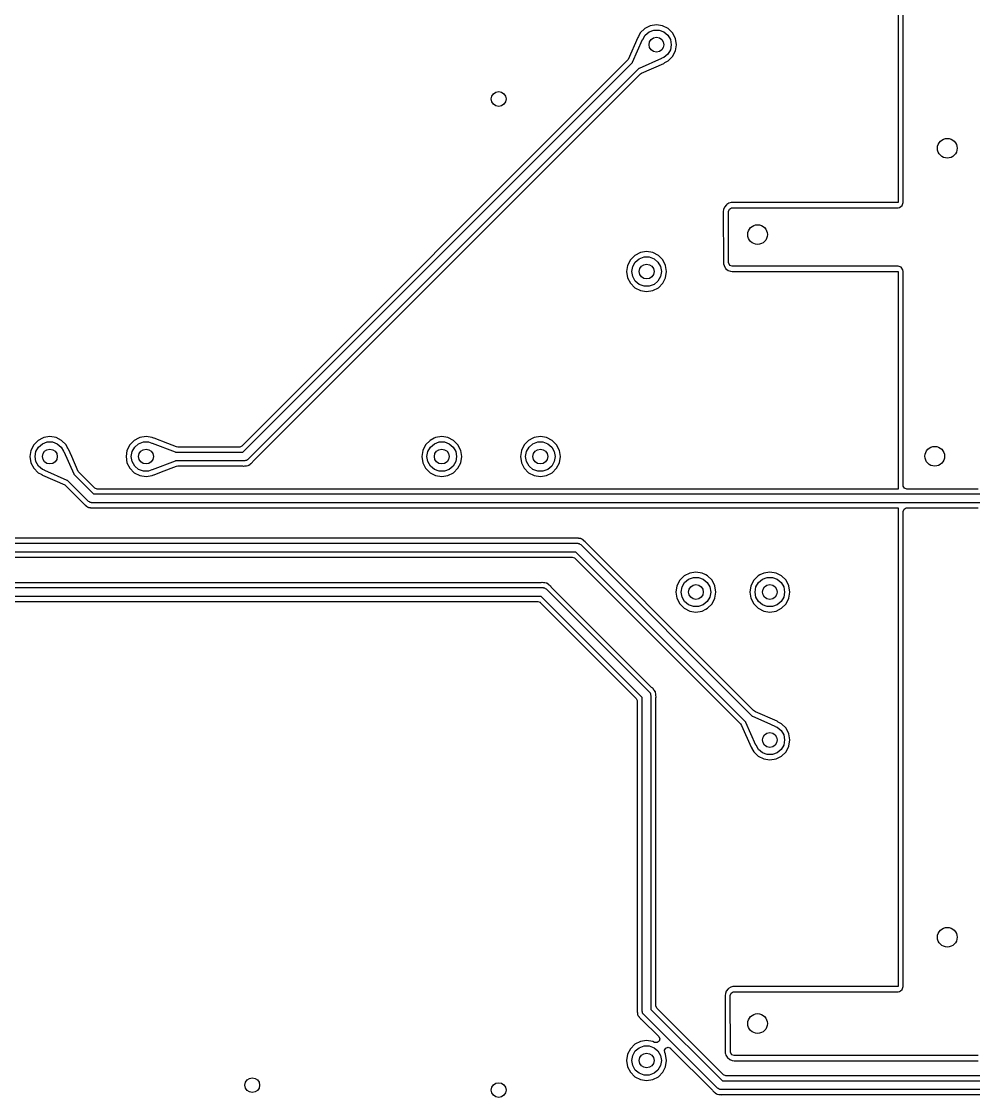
# Model space of a CAD drawing. Extents: x 107 to 211, y -135 to -72.
# Drawn here: x 127.32 to 146.63, y -121.75 to -99.93 of the extents above; entities that cross this region are included whole.
import ezdxf

# ---------------------------------------------------------------- set-up
doc = ezdxf.new("R2010")
doc.units = 0
doc.layers.add('BLACK', color=7, linetype='CONTINUOUS')

msp = doc.modelspace()

# ---------------------------------------------------------------- linework, layer by layer
at = {"layer": 'BLACK', "linetype": 'CONTINUOUS'}
for p, q in [((145.1, -89), (145.1, -103.6)), ((145.2055, -103.6), (145.2055, -89)), ((139.961656, -100.071951), (139.87195, -100.161657)), ((140.074698, -100.014353), (139.961656, -100.071951)), ((139.970187, -100.207164), (140.05, -100.140192)), ((140.05, -100.140192), (140.147906, -100.104558)), ((140.2, -99.994508), (140.074698, -100.014353)), ((140.147906, -100.104558), (140.252094, -100.104558)), ((140.325301, -100.014353), (140.2, -99.994508)), ((140.252094, -100.104558), (140.35, -100.140192)), ((140.325302, -100.014353), (140.325301, -100.014353)), ((140.325304, -100.014354), (140.325302, -100.014353)), ((140.438342, -100.07195), (140.325304, -100.014354)), ((140.35, -100.140192), (140.429813, -100.207164)), ((140.52805, -100.161658), (140.438342, -100.07195)), ((139.821703, -100.253062), (139.624322, -100.700737)), ((139.716106, -100.754073), (139.918236, -100.295627)), ((139.833635, -100.23605), (139.821703, -100.253062)), ((139.836312, -100.231597), (139.833635, -100.23605)), ((139.87195, -100.161657), (139.836312, -100.231597)), ((139.918236, -100.295627), (139.92019, -100.293758)), ((139.92019, -100.293758), (139.970187, -100.207164)), ((140.429813, -100.207164), (140.481908, -100.297394)), ((140.481908, -100.297394), (140.5, -100.4)), ((140.585646, -100.274696), (140.52805, -100.161658)), ((140.605492, -100.4), (140.585646, -100.274696)), ((140.481908, -100.502606), (140.429813, -100.592836)), ((140.5, -100.4), (140.481908, -100.502606)), ((140.52805, -100.638342), (140.585646, -100.525304)), ((140.585646, -100.525304), (140.605492, -100.4)), ((139.608937, -100.723209), (131.791671, -108.540477)), ((131.811625, -108.662651), (139.71522, -100.759055)), ((139.624322, -100.700737), (139.608937, -100.723209)), ((139.715112, -100.758793), (139.716106, -100.754073)), ((139.71522, -100.759055), (139.715112, -100.758793)), ((140.30437, -100.681764), (139.845926, -100.883893)), ((139.899256, -100.975679), (140.346932, -100.778298)), ((140.310446, -100.675569), (140.30437, -100.681764)), ((140.31045, -100.674202), (140.310446, -100.675569)), ((140.35, -100.659808), (140.31045, -100.674202)), ((140.346932, -100.778298), (140.365041, -100.765769)), ((140.429813, -100.592836), (140.35, -100.659808)), ((140.365041, -100.765769), (140.369286, -100.763235)), ((140.369286, -100.763235), (140.438342, -100.72805)), ((140.438342, -100.72805), (140.52805, -100.638342)), ((139.841736, -100.883987), (131.911311, -108.814413)), ((135.86785, -105), (139.876792, -100.991058)), ((139.845926, -100.883893), (139.841736, -100.883987)), ((139.876792, -100.991058), (139.899256, -100.975679)), ((141.619822, -103.644727), (141.579794, -103.696196)), ((141.626058, -103.640812), (141.619822, -103.644727)), ((141.669839, -103.615405), (141.626058, -103.640812)), ((141.713482, -103.601564), (141.669839, -103.615405)), ((141.713485, -103.601564), (141.713482, -103.601564)), ((141.728812, -103.600206), (141.713485, -103.601564)), ((141.733471, -103.6), (141.728812, -103.600206)), ((145.1, -103.6), (141.733471, -103.6)), ((145.185351, -103.662011), (145.2055, -103.6)), ((141.562586, -103.743801), (141.556304, -103.779893)), ((141.556304, -103.779893), (141.556304, -103.779902)), ((141.556304, -103.779902), (141.558631, -104.823183)), ((141.579794, -103.696196), (141.562586, -103.743801)), ((141.661804, -103.779664), (141.679011, -103.73206)), ((141.664126, -104.820672), (141.661804, -103.779664)), ((141.679011, -103.73206), (141.722792, -103.706653)), ((141.722792, -103.706653), (141.735804, -103.7055)), ((141.735804, -103.7055), (145.100001, -103.7055)), ((145.100001, -103.7055), (145.132601, -103.700336)), ((145.132601, -103.700336), (145.185351, -103.662011)), ((139.761656, -104.671951), (139.671951, -104.761656)), ((139.874698, -104.614353), (139.761656, -104.671951)), ((139.85, -104.740192), (139.947906, -104.704558)), ((140, -104.594508), (139.874698, -104.614353)), ((139.947906, -104.704558), (140.052094, -104.704558)), ((140.125301, -104.614353), (140, -104.594508)), ((140.052094, -104.704558), (140.15, -104.740192)), ((140.125302, -104.614353), (140.125301, -104.614353)), ((140.125304, -104.614354), (140.125302, -104.614353)), ((140.238342, -104.67195), (140.125304, -104.614354)), ((140.32805, -104.761658), (140.238342, -104.67195)), ((139.614353, -104.874698), (139.594508, -105)), ((139.671951, -104.761656), (139.614353, -104.874698)), ((139.7, -105), (139.718092, -104.897394)), ((139.718092, -104.897394), (139.770187, -104.807164)), ((139.770187, -104.807164), (139.85, -104.740192)), ((140.15, -104.740192), (140.229813, -104.807164)), ((140.229813, -104.807164), (140.281908, -104.897394)), ((140.281908, -104.897394), (140.3, -105)), ((140.385646, -104.874696), (140.32805, -104.761658)), ((140.405492, -105), (140.385646, -104.874696)), ((141.558631, -104.823183), (141.558837, -104.827726)), ((141.558837, -104.827726), (141.560162, -104.842667)), ((141.560162, -104.842667), (141.570281, -104.874696)), ((141.570281, -104.874696), (141.573885, -104.886101)), ((141.573885, -104.886101), (141.599195, -104.929938)), ((141.599195, -104.929938), (141.603096, -104.936181)), ((141.603096, -104.936181), (141.654476, -104.976324)), ((141.66525, -104.83335), (141.664126, -104.820672)), ((141.69056, -104.877187), (141.66525, -104.83335)), ((141.738126, -104.8945), (141.69056, -104.877187)), ((145.1, -104.8945), (141.738126, -104.8945)), ((145.100001, -104.8945), (145.1, -104.8945)), ((145.162011, -104.914649), (145.100001, -104.8945)), ((145.200336, -104.967398), (145.162011, -104.914649)), ((132.116299, -108.751551), (135.86785, -105)), ((139.594508, -105), (139.614353, -105.125301)), ((139.614353, -105.125301), (139.614353, -105.125302)), ((139.614353, -105.125302), (139.614354, -105.125304)), ((139.614354, -105.125304), (139.67195, -105.238342)), ((139.718092, -105.102606), (139.7, -105)), ((139.770187, -105.192836), (139.718092, -105.102606)), ((140.281908, -105.102606), (140.229813, -105.192836)), ((140.3, -105), (140.281908, -105.102606)), ((140.32805, -105.238342), (140.385646, -105.125304)), ((140.385646, -105.125304), (140.405492, -105)), ((141.654476, -104.976324), (141.702042, -104.993637)), ((141.702042, -104.993637), (141.738126, -105)), ((141.738126, -105), (145.1, -105)), ((145.1, -105), (145.1, -109.4106)), ((145.2055, -104.999999), (145.200336, -104.967398)), ((145.2055, -109.3366), (145.2055, -104.999999)), ((139.67195, -105.238342), (139.761658, -105.32805)), ((139.761658, -105.32805), (139.874696, -105.385646)), ((139.85, -105.259808), (139.770187, -105.192836)), ((139.947906, -105.295442), (139.85, -105.259808)), ((139.874696, -105.385646), (140, -105.405492)), ((140.052094, -105.295442), (139.947906, -105.295442)), ((140, -105.405492), (140.125304, -105.385646)), ((140.15, -105.259808), (140.052094, -105.295442)), ((140.125304, -105.385646), (140.238342, -105.32805)), ((140.229813, -105.192836), (140.15, -105.259808)), ((140.238342, -105.32805), (140.32805, -105.238342)), ((127.656656, -108.423502), (127.566951, -108.513207)), ((127.743658, -108.379172), (127.656656, -108.423502)), ((127.769696, -108.365905), (127.743658, -108.379172)), ((127.769698, -108.365904), (127.769696, -108.365904)), ((127.769696, -108.365904), (127.769696, -108.365905)), ((127.895, -108.346059), (127.769698, -108.365904)), ((128.020301, -108.365904), (127.895, -108.346059)), ((128.020302, -108.365904), (128.020301, -108.365904)), ((128.020304, -108.365905), (128.020302, -108.365904)), ((128.133342, -108.423501), (128.020304, -108.365905)), ((128.22305, -108.513209), (128.133342, -108.423501)), ((129.606656, -108.423502), (129.516951, -108.513207)), ((129.693658, -108.379172), (129.606656, -108.423502)), ((129.719696, -108.365905), (129.693658, -108.379172)), ((129.719698, -108.365904), (129.719696, -108.365904)), ((129.719696, -108.365904), (129.719696, -108.365905)), ((129.845, -108.346059), (129.719698, -108.365904)), ((129.970304, -108.365905), (129.845, -108.346059)), ((129.982868, -108.372306), (129.970304, -108.365905)), ((130.003195, -108.379172), (129.982868, -108.372306)), ((130.008598, -108.380156), (130.003195, -108.379172)), ((130.008602, -108.380157), (130.008598, -108.380156)), ((130.289932, -108.489318), (130.008602, -108.380157)), ((135.606656, -108.423502), (135.516951, -108.513207)), ((135.693658, -108.379172), (135.606656, -108.423502)), ((135.719696, -108.365905), (135.693658, -108.379172)), ((135.719698, -108.365904), (135.719696, -108.365904)), ((135.719696, -108.365904), (135.719696, -108.365905)), ((135.845, -108.346059), (135.719698, -108.365904)), ((135.970301, -108.365904), (135.845, -108.346059)), ((135.970302, -108.365904), (135.970301, -108.365904)), ((135.970304, -108.365905), (135.970302, -108.365904)), ((136.083342, -108.423501), (135.970304, -108.365905)), ((136.17305, -108.513209), (136.083342, -108.423501)), ((137.606656, -108.423502), (137.516951, -108.513207)), ((137.693658, -108.379172), (137.606656, -108.423502)), ((137.719696, -108.365905), (137.693658, -108.379172)), ((137.719698, -108.365904), (137.719696, -108.365904)), ((137.719696, -108.365904), (137.719696, -108.365905)), ((137.845, -108.346059), (137.719698, -108.365904)), ((137.970301, -108.365904), (137.845, -108.346059)), ((137.970302, -108.365904), (137.970301, -108.365904)), ((137.970304, -108.365905), (137.970302, -108.365904)), ((138.083342, -108.423501), (137.970304, -108.365905)), ((138.17305, -108.513209), (138.083342, -108.423501)), ((127.509353, -108.626249), (127.489508, -108.751551)), ((127.566951, -108.513207), (127.509353, -108.626249)), ((127.595, -108.751551), (127.613092, -108.648945)), ((127.613092, -108.648945), (127.665187, -108.558715)), ((127.665187, -108.558715), (127.745, -108.491743)), ((127.745, -108.491743), (127.842906, -108.456109)), ((127.842906, -108.456109), (127.947094, -108.456109)), ((127.947094, -108.456109), (128.045, -108.491743)), ((128.045, -108.491743), (128.124813, -108.558715)), ((128.124813, -108.558715), (128.174746, -108.645201)), ((128.174746, -108.645201), (128.176764, -108.64718)), ((128.176764, -108.64718), (128.378893, -109.105624)), ((128.247987, -108.562151), (128.22305, -108.513209)), ((128.258226, -108.582246), (128.247987, -108.562151)), ((128.260767, -108.586503), (128.258226, -108.582246)), ((128.273296, -108.604614), (128.260767, -108.586503)), ((128.273297, -108.604617), (128.273296, -108.604614)), ((128.273298, -108.604618), (128.273297, -108.604617)), ((128.338081, -108.751551), (128.273298, -108.604618)), ((129.459353, -108.626249), (129.439508, -108.751551)), ((129.516951, -108.513207), (129.459353, -108.626249)), ((129.545, -108.751551), (129.563092, -108.648945)), ((129.563092, -108.648945), (129.615187, -108.558715)), ((129.615187, -108.558715), (129.695, -108.491743)), ((129.695, -108.491743), (129.792906, -108.456109)), ((129.792906, -108.456109), (129.897094, -108.456109)), ((129.897094, -108.456109), (129.960988, -108.479363)), ((129.960988, -108.479363), (129.96176, -108.478597)), ((129.96176, -108.478597), (129.970436, -108.478512)), ((129.970436, -108.478512), (130.437532, -108.659753)), ((130.464723, -108.55714), (130.289932, -108.489318)), ((130.437532, -108.659753), (130.440564, -108.662651)), ((130.440564, -108.662651), (131.811625, -108.662651)), ((130.49149, -108.562151), (130.464723, -108.55714)), ((131.739345, -108.562151), (130.49149, -108.562151)), ((131.745795, -108.561869), (131.739345, -108.562151)), ((131.791671, -108.540477), (131.745795, -108.561869)), ((135.459353, -108.626249), (135.439508, -108.751551)), ((135.516951, -108.513207), (135.459353, -108.626249)), ((135.545, -108.751551), (135.563092, -108.648945)), ((135.563092, -108.648945), (135.615187, -108.558715)), ((135.615187, -108.558715), (135.695, -108.491743)), ((135.695, -108.491743), (135.792906, -108.456109)), ((135.792906, -108.456109), (135.897094, -108.456109)), ((135.897094, -108.456109), (135.995, -108.491743)), ((135.995, -108.491743), (136.074813, -108.558715)), ((136.074813, -108.558715), (136.126908, -108.648945)), ((136.126908, -108.648945), (136.145, -108.751551)), ((136.230646, -108.626247), (136.17305, -108.513209)), ((136.250492, -108.751551), (136.230646, -108.626247)), ((137.459353, -108.626249), (137.439508, -108.751551)), ((137.516951, -108.513207), (137.459353, -108.626249)), ((137.545, -108.751551), (137.563092, -108.648945)), ((137.563092, -108.648945), (137.615187, -108.558715)), ((137.615187, -108.558715), (137.695, -108.491743)), ((137.695, -108.491743), (137.792906, -108.456109)), ((137.792906, -108.456109), (137.897094, -108.456109)), ((137.897094, -108.456109), (137.995, -108.491743)), ((137.995, -108.491743), (138.074813, -108.558715)), ((138.074813, -108.558715), (138.126908, -108.648945)), ((138.126908, -108.648945), (138.145, -108.751551)), ((138.230646, -108.626247), (138.17305, -108.513209)), ((138.250492, -108.751551), (138.230646, -108.626247)), ((127.489508, -108.751551), (127.509353, -108.876852)), ((127.509353, -108.876852), (127.509353, -108.876853)), ((127.509353, -108.876853), (127.509354, -108.876855)), ((127.509354, -108.876855), (127.56695, -108.989893)), ((127.613092, -108.854157), (127.595, -108.751551)), ((127.665187, -108.944387), (127.613092, -108.854157)), ((128.470678, -109.05229), (128.338081, -108.751551)), ((129.439508, -108.751551), (129.459353, -108.876852)), ((129.459353, -108.876852), (129.459353, -108.876853)), ((129.459353, -108.876853), (129.459354, -108.876855)), ((129.459354, -108.876855), (129.51695, -108.989893)), ((129.563092, -108.854157), (129.545, -108.751551)), ((129.615187, -108.944387), (129.563092, -108.854157)), ((130.437532, -108.843348), (129.970436, -109.024589)), ((130.441573, -108.840713), (130.437532, -108.843348)), ((130.441682, -108.840451), (130.441573, -108.840713)), ((131.848449, -108.840451), (130.441682, -108.840451)), ((131.866684, -108.833813), (131.848449, -108.840451)), ((131.88602, -108.832122), (131.866684, -108.833813)), ((131.901919, -108.820989), (131.88602, -108.832122)), ((131.905593, -108.819652), (131.901919, -108.820989)), ((131.90679, -108.817578), (131.905593, -108.819652)), ((131.911311, -108.814413), (131.90679, -108.817578)), ((131.976463, -108.891713), (132.000336, -108.872677)), ((132.000336, -108.872677), (132.000337, -108.872673)), ((132.000337, -108.872673), (132.003181, -108.869108)), ((132.003181, -108.869108), (132.014017, -108.853833)), ((132.014017, -108.853833), (132.116299, -108.751551)), ((135.439508, -108.751551), (135.459353, -108.876852)), ((135.459353, -108.876852), (135.459353, -108.876853)), ((135.459353, -108.876853), (135.459354, -108.876855)), ((135.459354, -108.876855), (135.51695, -108.989893)), ((135.563092, -108.854157), (135.545, -108.751551)), ((135.615187, -108.944387), (135.563092, -108.854157)), ((136.126908, -108.854157), (136.074813, -108.944387)), ((136.145, -108.751551), (136.126908, -108.854157)), ((136.17305, -108.989893), (136.230646, -108.876855)), ((136.230646, -108.876855), (136.250492, -108.751551)), ((137.439508, -108.751551), (137.459353, -108.876852)), ((137.459353, -108.876852), (137.459353, -108.876853)), ((137.459353, -108.876853), (137.459354, -108.876855)), ((137.459354, -108.876855), (137.51695, -108.989893)), ((137.563092, -108.854157), (137.545, -108.751551)), ((137.615187, -108.944387), (137.563092, -108.854157)), ((138.126908, -108.854157), (138.074813, -108.944387)), ((138.145, -108.751551), (138.126908, -108.854157)), ((138.17305, -108.989893), (138.230646, -108.876855)), ((138.230646, -108.876855), (138.250492, -108.751551)), ((127.56695, -108.989893), (127.656658, -109.079601)), ((127.656658, -109.079601), (127.715972, -109.109822)), ((127.745, -109.011359), (127.665187, -108.944387)), ((127.784451, -109.025717), (127.745, -109.011359)), ((127.784441, -109.026841), (127.784451, -109.025717)), ((127.790629, -109.033315), (127.784441, -109.026841)), ((128.249073, -109.235444), (127.790629, -109.033315)), ((128.486061, -109.07476), (128.470678, -109.05229)), ((128.800227, -109.388926), (128.486061, -109.07476)), ((129.51695, -108.989893), (129.606658, -109.079601)), ((129.606658, -109.079601), (129.719696, -109.137197)), ((129.695, -109.011359), (129.615187, -108.944387)), ((129.792906, -109.046993), (129.695, -109.011359)), ((129.897094, -109.046993), (129.792906, -109.046993)), ((129.960884, -109.023775), (129.897094, -109.046993)), ((129.961484, -109.024387), (129.960884, -109.023775)), ((129.970436, -109.024589), (129.961484, -109.024387)), ((130.0086, -109.122944), (130.159403, -109.06443)), ((130.159403, -109.06443), (130.46472, -108.945962)), ((130.46472, -108.945962), (130.491489, -108.940951)), ((130.491489, -108.940951), (131.803697, -108.940951)), ((131.803697, -108.940951), (131.822165, -108.944088)), ((131.822165, -108.944088), (131.826693, -108.944598)), ((131.826693, -108.944598), (131.826698, -108.9446)), ((131.826698, -108.9446), (131.846789, -108.942336)), ((131.846789, -108.942336), (131.857021, -108.941184)), ((131.857021, -108.941184), (131.861166, -108.940951)), ((131.861166, -108.940951), (131.86979, -108.940951)), ((131.86979, -108.940951), (131.878198, -108.939031)), ((131.878198, -108.939031), (131.882288, -108.938336)), ((131.882288, -108.938336), (131.912613, -108.93492)), ((131.912613, -108.93492), (131.912615, -108.934919)), ((131.912615, -108.934919), (131.916919, -108.933413)), ((131.916919, -108.933413), (131.928619, -108.928566)), ((131.928619, -108.928566), (131.932737, -108.926583)), ((131.932737, -108.926583), (131.93274, -108.926583)), ((131.93274, -108.926583), (131.956605, -108.907549)), ((131.956605, -108.907549), (131.959976, -108.905158)), ((131.959976, -108.905158), (131.967285, -108.900567)), ((131.967285, -108.900567), (131.973397, -108.894453)), ((131.973397, -108.894453), (131.976463, -108.891713)), ((135.51695, -108.989893), (135.606658, -109.079601)), ((135.606658, -109.079601), (135.719696, -109.137197)), ((135.695, -109.011359), (135.615187, -108.944387)), ((135.792906, -109.046993), (135.695, -109.011359)), ((135.897094, -109.046993), (135.792906, -109.046993)), ((135.995, -109.011359), (135.897094, -109.046993)), ((135.970304, -109.137197), (136.083342, -109.079601)), ((136.074813, -108.944387), (135.995, -109.011359)), ((136.083342, -109.079601), (136.17305, -108.989893)), ((137.51695, -108.989893), (137.606658, -109.079601)), ((137.606658, -109.079601), (137.719696, -109.137197)), ((137.695, -109.011359), (137.615187, -108.944387)), ((137.792906, -109.046993), (137.695, -109.011359)), ((137.897094, -109.046993), (137.792906, -109.046993)), ((137.995, -109.011359), (137.897094, -109.046993)), ((137.970304, -109.137197), (138.083342, -109.079601)), ((138.074813, -108.944387), (137.995, -109.011359)), ((138.083342, -109.079601), (138.17305, -108.989893)), ((127.715972, -109.109822), (127.726602, -109.115239)), ((127.726602, -109.115239), (127.731056, -109.117918)), ((127.731056, -109.117918), (127.748063, -109.129847)), ((127.748063, -109.129847), (127.748066, -109.129848)), ((127.748066, -109.129848), (127.748067, -109.129849)), ((127.748067, -109.129849), (128.195739, -109.327229)), ((128.253793, -109.236438), (128.249073, -109.235444)), ((128.254054, -109.236329), (128.253793, -109.236438)), ((128.680587, -109.662862), (128.254054, -109.236329)), ((128.378893, -109.105624), (128.378987, -109.109814)), ((128.378987, -109.109814), (128.780273, -109.5111)), ((129.719696, -109.137197), (129.845, -109.157043)), ((129.845, -109.157043), (129.970304, -109.137197)), ((129.970304, -109.137197), (129.982973, -109.130741)), ((129.982973, -109.130741), (130.003772, -109.123791)), ((130.003772, -109.123791), (130.0086, -109.122944)), ((135.719696, -109.137197), (135.845, -109.157043)), ((135.845, -109.157043), (135.970304, -109.137197)), ((137.719696, -109.137197), (137.845, -109.157043)), ((137.845, -109.157043), (137.970304, -109.137197)), ((128.195739, -109.327229), (128.218209, -109.342612)), ((128.218209, -109.342612), (128.577877, -109.70228)), ((128.780273, -109.5111), (149.563176, -109.5111)), ((128.804987, -109.393287), (128.800227, -109.388926)), ((128.852553, -109.4106), (128.804987, -109.393287)), ((141.2, -109.4106), (128.852553, -109.4106)), ((145.1, -109.4106), (141.2, -109.4106)), ((145.206624, -109.34945), (145.2055, -109.3366)), ((145.231934, -109.393287), (145.206624, -109.34945)), ((145.2795, -109.4106), (145.231934, -109.393287)), ((146.726, -109.4106), (145.2795, -109.4106)), ((128.577877, -109.70228), (128.588732, -109.717578)), ((128.588732, -109.717578), (128.591559, -109.721123)), ((128.591559, -109.721123), (128.591561, -109.721125)), ((128.591561, -109.721125), (128.591562, -109.721126)), ((128.591562, -109.721126), (128.602724, -109.730027)), ((128.602724, -109.730027), (128.615419, -109.740152)), ((128.615419, -109.740152), (128.618513, -109.742917)), ((128.618513, -109.742917), (128.624609, -109.749013)), ((128.624609, -109.749013), (128.624615, -109.749017)), ((128.624615, -109.749017), (128.631912, -109.753602)), ((128.631912, -109.753602), (128.635297, -109.756004)), ((128.698175, -109.671063), (128.680587, -109.662862)), ((128.713043, -109.683539), (128.698175, -109.671063)), ((128.732155, -109.686908), (128.713043, -109.683539)), ((128.735701, -109.688562), (128.732155, -109.686908)), ((128.738015, -109.687941), (128.735701, -109.688562)), ((128.743449, -109.6889), (128.738015, -109.687941)), ((149.6, -109.6889), (128.743449, -109.6889)), ((128.635297, -109.756004), (128.659158, -109.775032)), ((128.659158, -109.775032), (128.659161, -109.775032)), ((128.659161, -109.775032), (128.66328, -109.777016)), ((128.66328, -109.777016), (128.674983, -109.781863)), ((128.674983, -109.781863), (128.679282, -109.783367)), ((128.679282, -109.783367), (128.679285, -109.783369)), ((128.679285, -109.783369), (128.709611, -109.786785)), ((128.709611, -109.786785), (128.71369, -109.787478)), ((128.71369, -109.787478), (128.720158, -109.788955)), ((128.720158, -109.788955), (128.722107, -109.7894)), ((128.722107, -109.7894), (128.722108, -109.7894)), ((128.722108, -109.7894), (128.730732, -109.7894)), ((128.730732, -109.7894), (128.734877, -109.789633)), ((128.734877, -109.789633), (128.746047, -109.790891)), ((128.746047, -109.790891), (128.7652, -109.793049)), ((128.7652, -109.793049), (128.765205, -109.793047)), ((128.765205, -109.793047), (128.769737, -109.792537)), ((128.769737, -109.792537), (128.788201, -109.7894)), ((128.788201, -109.7894), (141.2, -109.7894)), ((141.2, -109.7894), (145.1, -109.7894)), ((145.1, -109.7894), (145.1, -119.5)), ((145.2055, -109.8634), (145.222813, -109.815834)), ((145.2055, -119.5), (145.2055, -109.8634)), ((145.222813, -109.815834), (145.26665, -109.790524)), ((145.26665, -109.790524), (145.2795, -109.7894)), ((145.2795, -109.7894), (146.726, -109.7894)), ((138.573716, -110.407462), (138.555248, -110.4106)), ((138.578248, -110.406951), (138.573716, -110.407462)), ((138.578249, -110.406951), (138.578248, -110.406951)), ((138.57825, -110.406951), (138.578249, -110.406951)), ((138.608572, -110.410367), (138.57825, -110.406951)), ((123.730273, -110.5111), (138.6, -110.5111)), ((138.555248, -110.4106), (123.802553, -110.4106)), ((138.6, -110.5111), (138.605433, -110.512058)), ((138.605433, -110.512058), (138.607748, -110.511438)), ((138.607748, -110.511438), (138.611293, -110.513091)), ((138.612717, -110.4106), (138.608572, -110.410367)), ((138.611293, -110.513091), (138.630406, -110.516461)), ((138.621341, -110.4106), (138.612717, -110.4106)), ((138.621342, -110.4106), (138.621341, -110.4106)), ((138.624815, -110.411392), (138.621342, -110.4106)), ((138.62976, -110.41252), (138.624815, -110.411392)), ((138.633845, -110.413214), (138.62976, -110.41252)), ((138.630406, -110.516461), (138.645273, -110.528936)), ((138.664166, -110.416631), (138.633845, -110.413214)), ((138.645273, -110.528936), (138.662862, -110.537138)), ((138.662862, -110.537138), (142.140944, -114.01522)), ((138.668453, -110.418131), (138.664166, -110.416631)), ((138.680199, -110.422996), (138.668453, -110.418131)), ((138.684288, -110.424966), (138.680199, -110.422996)), ((138.68429, -110.424967), (138.684288, -110.424966)), ((138.684291, -110.424968), (138.68429, -110.424967)), ((138.708151, -110.443995), (138.684291, -110.424968)), ((138.711531, -110.446393), (138.708151, -110.443995)), ((138.718834, -110.450982), (138.711531, -110.446393)), ((138.724933, -110.457081), (138.718834, -110.450982)), ((138.728029, -110.459848), (138.724933, -110.457081)), ((138.751885, -110.478872), (138.728029, -110.459848)), ((138.754733, -110.482443), (138.751885, -110.478872)), ((138.765571, -110.497719), (138.754733, -110.482443)), ((141.2, -112.932148), (138.765571, -110.497719)), ((138.563176, -110.6889), (123.693449, -110.6889)), ((123.738205, -110.7894), (138.490896, -110.7894)), ((138.490896, -110.7894), (138.538462, -110.806713)), ((138.538462, -110.806713), (138.543222, -110.811074)), ((138.543222, -110.811074), (141.2, -113.467852)), ((142.016011, -114.141735), (138.563176, -110.6889)), ((140.671951, -111.261656), (140.614353, -111.374698)), ((140.761656, -111.171951), (140.671951, -111.261656)), ((140.874698, -111.114353), (140.761656, -111.171951)), ((140.770187, -111.307164), (140.85, -111.240192)), ((140.85, -111.240192), (140.947906, -111.204558)), ((141, -111.094508), (140.874698, -111.114353)), ((140.947906, -111.204558), (141.052094, -111.204558)), ((141.125301, -111.114353), (141, -111.094508)), ((141.052094, -111.204558), (141.15, -111.240192)), ((141.125302, -111.114353), (141.125301, -111.114353)), ((141.125304, -111.114354), (141.125302, -111.114353)), ((141.2, -111.152413), (141.125304, -111.114354)), ((141.15, -111.240192), (141.229813, -111.307164)), ((141.238342, -111.17195), (141.2, -111.152413)), ((141.238344, -111.171952), (141.238342, -111.17195)), ((141.238347, -111.171954), (141.238344, -111.171952)), ((141.328045, -111.261652), (141.238347, -111.171954)), ((141.328046, -111.261654), (141.328045, -111.261652)), ((141.32805, -111.261658), (141.328046, -111.261654)), ((141.385646, -111.374696), (141.32805, -111.261658)), ((142.171951, -111.261657), (142.114352, -111.374698)), ((142.171954, -111.261652), (142.171951, -111.261657)), ((142.261652, -111.171954), (142.171954, -111.261652)), ((142.261657, -111.171951), (142.261652, -111.171954)), ((142.261658, -111.17195), (142.261657, -111.171951)), ((142.299999, -111.152414), (142.261658, -111.17195)), ((142.270187, -111.307164), (142.35, -111.240192)), ((142.374698, -111.114352), (142.299999, -111.152414)), ((142.35, -111.240192), (142.447906, -111.204558)), ((142.374699, -111.114352), (142.374698, -111.114352)), ((142.499997, -111.094508), (142.374699, -111.114352)), ((142.447906, -111.204558), (142.552094, -111.204558)), ((142.500003, -111.094508), (142.499997, -111.094508)), ((142.6253, -111.114352), (142.500003, -111.094508)), ((142.552094, -111.204558), (142.65, -111.240192)), ((142.625303, -111.114353), (142.6253, -111.114352)), ((142.625304, -111.114354), (142.625303, -111.114353)), ((142.738342, -111.17195), (142.625304, -111.114354)), ((142.65, -111.240192), (142.729813, -111.307164)), ((142.738344, -111.171952), (142.738342, -111.17195)), ((142.738347, -111.171954), (142.738344, -111.171952)), ((142.828045, -111.261652), (142.738347, -111.171954)), ((142.828046, -111.261654), (142.828045, -111.261652)), ((142.82805, -111.261658), (142.828046, -111.261654)), ((142.885646, -111.374696), (142.82805, -111.261658)), ((122.630273, -111.4111), (137.9, -111.4111)), ((137.855248, -111.3106), (122.702553, -111.3106)), ((137.873716, -111.307462), (137.855248, -111.3106)), ((137.878248, -111.306951), (137.873716, -111.307462)), ((137.878249, -111.306951), (137.878248, -111.306951)), ((137.87825, -111.306951), (137.878249, -111.306951)), ((137.908572, -111.310367), (137.87825, -111.306951)), ((137.9, -111.4111), (137.905433, -111.412058)), ((137.905433, -111.412058), (137.907748, -111.411438)), ((137.907748, -111.411438), (137.911293, -111.413091)), ((137.912717, -111.3106), (137.908572, -111.310367)), ((137.911293, -111.413091), (137.930406, -111.416461)), ((137.921341, -111.3106), (137.912717, -111.3106)), ((137.921342, -111.3106), (137.921341, -111.3106)), ((137.924815, -111.311392), (137.921342, -111.3106)), ((137.92976, -111.31252), (137.924815, -111.311392)), ((137.933845, -111.313214), (137.92976, -111.31252)), ((137.930406, -111.416461), (137.945273, -111.428936)), ((137.964166, -111.316631), (137.933845, -111.313214)), ((137.945273, -111.428936), (137.962862, -111.437138)), ((137.962862, -111.437138), (140.062861, -113.537138)), ((137.968453, -111.318131), (137.964166, -111.316631)), ((137.980199, -111.322996), (137.968453, -111.318131)), ((137.984288, -111.324966), (137.980199, -111.322996)), ((137.98429, -111.324967), (137.984288, -111.324966)), ((137.984291, -111.324968), (137.98429, -111.324967)), ((138.008151, -111.343995), (137.984291, -111.324968)), ((138.011531, -111.346393), (138.008151, -111.343995)), ((138.018834, -111.350982), (138.011531, -111.346393)), ((138.024933, -111.357081), (138.018834, -111.350982)), ((138.028029, -111.359848), (138.024933, -111.357081)), ((138.051885, -111.378872), (138.028029, -111.359848)), ((138.054733, -111.382443), (138.051885, -111.378872)), ((138.065571, -111.397719), (138.054733, -111.382443)), ((140.10228, -113.434428), (138.065571, -111.397719)), ((140.614353, -111.374698), (140.594508, -111.5)), ((140.594508, -111.5), (140.614353, -111.625301)), ((140.7, -111.5), (140.718092, -111.397394)), ((140.718092, -111.602606), (140.7, -111.5)), ((140.718092, -111.397394), (140.770187, -111.307164)), ((141.229813, -111.307164), (141.281908, -111.397394)), ((141.281908, -111.397394), (141.3, -111.5)), ((141.3, -111.5), (141.281908, -111.602606)), ((141.385647, -111.374698), (141.385646, -111.374696)), ((141.385647, -111.374699), (141.385647, -111.374698)), ((141.405492, -111.499996), (141.385647, -111.374699)), ((141.385647, -111.6253), (141.405492, -111.500003)), ((141.405492, -111.500003), (141.405492, -111.499996)), ((142.114352, -111.374699), (142.094508, -111.499996)), ((142.094508, -111.499996), (142.094508, -111.500003)), ((142.094508, -111.500003), (142.114352, -111.6253)), ((142.114352, -111.374698), (142.114352, -111.374699)), ((142.2, -111.5), (142.218092, -111.397394)), ((142.218092, -111.602606), (142.2, -111.5)), ((142.218092, -111.397394), (142.270187, -111.307164)), ((142.729813, -111.307164), (142.781908, -111.397394)), ((142.781908, -111.397394), (142.8, -111.5)), ((142.8, -111.5), (142.781908, -111.602606)), ((142.885647, -111.374698), (142.885646, -111.374696)), ((142.885647, -111.374699), (142.885647, -111.374698)), ((142.905492, -111.499996), (142.885647, -111.374699)), ((142.885647, -111.6253), (142.905492, -111.500003)), ((142.905492, -111.500003), (142.905492, -111.499996)), ((137.863176, -111.5889), (122.593449, -111.5889)), ((122.638201, -111.6894), (137.790896, -111.6894)), ((137.790896, -111.6894), (137.838462, -111.706713)), ((137.838462, -111.706713), (137.843222, -111.711074)), ((137.843222, -111.711074), (139.788926, -113.656778)), ((139.9111, -113.636823), (137.863176, -111.5889)), ((140.614353, -111.625301), (140.614353, -111.625302)), ((140.614353, -111.625302), (140.614354, -111.625304)), ((140.614354, -111.625304), (140.67195, -111.738342)), ((140.770187, -111.692836), (140.718092, -111.602606)), ((140.85, -111.759808), (140.770187, -111.692836)), ((141.229813, -111.692836), (141.15, -111.759808)), ((141.281908, -111.602606), (141.229813, -111.692836)), ((141.32805, -111.738342), (141.385646, -111.625304)), ((141.385646, -111.625302), (141.385647, -111.625301)), ((141.385646, -111.625304), (141.385646, -111.625302)), ((141.385647, -111.625301), (141.385647, -111.6253)), ((142.114352, -111.6253), (142.114352, -111.625301)), ((142.114352, -111.625301), (142.114354, -111.625304)), ((142.114354, -111.625304), (142.17195, -111.738342)), ((142.270187, -111.692836), (142.218092, -111.602606)), ((142.35, -111.759808), (142.270187, -111.692836)), ((142.729813, -111.692836), (142.65, -111.759808)), ((142.781908, -111.602606), (142.729813, -111.692836)), ((142.82805, -111.738342), (142.885646, -111.625304)), ((142.885646, -111.625302), (142.885647, -111.625301)), ((142.885646, -111.625304), (142.885646, -111.625302)), ((142.885647, -111.625301), (142.885647, -111.6253)), ((140.67195, -111.738342), (140.761658, -111.82805)), ((140.761658, -111.82805), (140.874696, -111.885646)), ((140.947906, -111.795442), (140.85, -111.759808)), ((140.874696, -111.885646), (141, -111.905492)), ((141.052094, -111.795442), (140.947906, -111.795442)), ((141, -111.905492), (141.125304, -111.885646)), ((141.15, -111.759808), (141.052094, -111.795442)), ((141.125304, -111.885646), (141.2, -111.847586)), ((141.2, -111.847586), (141.238342, -111.82805)), ((141.238342, -111.82805), (141.32805, -111.738342)), ((142.17195, -111.738342), (142.171952, -111.738344)), ((142.171952, -111.738344), (142.171954, -111.738347)), ((142.171954, -111.738347), (142.261652, -111.828045)), ((142.261652, -111.828045), (142.261654, -111.828046)), ((142.261654, -111.828046), (142.261658, -111.82805)), ((142.261658, -111.82805), (142.374696, -111.885646)), ((142.447906, -111.795442), (142.35, -111.759808)), ((142.374696, -111.885646), (142.374697, -111.885646)), ((142.374697, -111.885646), (142.374699, -111.885647)), ((142.374699, -111.885647), (142.499997, -111.905492)), ((142.552094, -111.795442), (142.447906, -111.795442)), ((142.499997, -111.905492), (142.5, -111.905492)), ((142.5, -111.905492), (142.500003, -111.905492)), ((142.500003, -111.905492), (142.6253, -111.885647)), ((142.65, -111.759808), (142.552094, -111.795442)), ((142.6253, -111.885647), (142.625301, -111.885647)), ((142.625301, -111.885647), (142.625302, -111.885646)), ((142.625302, -111.885646), (142.625304, -111.885646)), ((142.625304, -111.885646), (142.738342, -111.82805)), ((142.738342, -111.82805), (142.82805, -111.738342)), ((142.170169, -113.902317), (141.2, -112.932148)), ((140.117578, -113.445283), (140.10228, -113.434428)), ((140.121123, -113.44811), (140.117578, -113.445283)), ((140.121125, -113.448112), (140.121123, -113.44811)), ((140.121126, -113.448113), (140.121125, -113.448112)), ((140.130027, -113.459275), (140.121126, -113.448113)), ((140.140152, -113.47197), (140.130027, -113.459275)), ((139.788926, -113.656778), (139.810318, -113.702654)), ((139.9111, -120), (139.9111, -113.636823)), ((140.062861, -113.537138), (140.066026, -113.541658)), ((140.066026, -113.541658), (140.068101, -113.542856)), ((140.068101, -113.542856), (140.069438, -113.546531)), ((140.069438, -113.546531), (140.080571, -113.562429)), ((140.080571, -113.562429), (140.082262, -113.581764)), ((140.082262, -113.581764), (140.0889, -113.6)), ((140.0889, -113.6), (140.0889, -119.963176)), ((140.142917, -113.475064), (140.140152, -113.47197)), ((140.149013, -113.48116), (140.142917, -113.475064)), ((140.149017, -113.481166), (140.149013, -113.48116)), ((140.153602, -113.488463), (140.149017, -113.481166)), ((140.156004, -113.491848), (140.153602, -113.488463)), ((140.175032, -113.515709), (140.156004, -113.491848)), ((140.175032, -113.515712), (140.175032, -113.515709)), ((140.177016, -113.519831), (140.175032, -113.515712)), ((140.181863, -113.531534), (140.177016, -113.519831)), ((140.183367, -113.535833), (140.181863, -113.531534)), ((140.183369, -113.535836), (140.183367, -113.535833)), ((140.186785, -113.566157), (140.183369, -113.535836)), ((140.187478, -113.570241), (140.186785, -113.566157)), ((140.188677, -113.575494), (140.187478, -113.570241)), ((140.1894, -113.578657), (140.188677, -113.575494)), ((140.1894, -113.587282), (140.1894, -113.578657)), ((140.189633, -113.591427), (140.1894, -113.587282)), ((140.1894, -113.644751), (140.192536, -113.626291)), ((140.1894, -119.890896), (140.1894, -113.644751)), ((140.190035, -113.595), (140.189633, -113.591427)), ((140.193049, -113.621751), (140.190035, -113.595)), ((140.192536, -113.626291), (140.193047, -113.621756)), ((140.193047, -113.621756), (140.193049, -113.621751)), ((141.2, -113.467852), (141.902317, -114.170169)), ((139.810318, -113.702654), (139.8106, -113.709104)), ((139.8106, -113.709104), (139.8106, -119.955248)), ((142.140944, -114.01522), (142.141206, -114.015112)), ((142.141206, -114.015112), (142.145926, -114.016106)), ((142.145926, -114.016106), (142.440367, -114.145926)), ((142.207825, -113.928097), (142.170169, -113.902317)), ((142.646928, -114.121699), (142.207825, -113.928097)), ((141.902317, -114.170169), (141.928097, -114.207825)), ((141.928097, -114.207825), (142.121699, -114.646929)), ((142.016106, -114.145926), (142.016011, -114.141735)), ((142.218235, -114.60437), (142.016106, -114.145926)), ((142.440367, -114.145926), (142.60437, -114.218235)), ((142.60437, -114.218235), (142.610558, -114.224709)), ((142.610558, -114.224709), (142.610546, -114.225832)), ((142.610546, -114.225832), (142.65, -114.240192)), ((142.64693, -114.1217), (142.646928, -114.121699)), ((142.646932, -114.121701), (142.64693, -114.1217)), ((142.662503, -114.132622), (142.646932, -114.121701)), ((142.65, -114.240192), (142.729813, -114.307164)), ((142.66996, -114.137107), (142.662503, -114.132622)), ((142.738342, -114.17195), (142.66996, -114.137107)), ((142.729813, -114.307164), (142.781908, -114.397394)), ((142.738344, -114.171952), (142.738342, -114.17195)), ((142.738347, -114.171954), (142.738344, -114.171952)), ((142.828045, -114.261652), (142.738347, -114.171954)), ((142.828046, -114.261654), (142.828045, -114.261652)), ((142.82805, -114.261658), (142.828046, -114.261654)), ((142.885646, -114.374696), (142.82805, -114.261658)), ((142.781908, -114.397394), (142.8, -114.5)), ((142.8, -114.5), (142.781908, -114.602606)), ((142.885647, -114.374698), (142.885646, -114.374696)), ((142.885647, -114.374699), (142.885647, -114.374698)), ((142.905492, -114.499996), (142.885647, -114.374699)), ((142.885647, -114.6253), (142.905492, -114.500003)), ((142.905492, -114.500003), (142.905492, -114.499996)), ((142.121699, -114.646929), (142.133272, -114.663658)), ((142.133272, -114.663658), (142.13753, -114.670791)), ((142.13753, -114.670791), (142.171949, -114.73834)), ((142.171949, -114.73834), (142.171954, -114.738347)), ((142.171954, -114.738347), (142.261652, -114.828045)), ((142.220253, -114.606349), (142.218235, -114.60437)), ((142.270187, -114.692836), (142.220253, -114.606349)), ((142.35, -114.759808), (142.270187, -114.692836)), ((142.447906, -114.795442), (142.35, -114.759808)), ((142.65, -114.759808), (142.552094, -114.795442)), ((142.729813, -114.692836), (142.65, -114.759808)), ((142.781908, -114.602606), (142.729813, -114.692836)), ((142.738342, -114.82805), (142.82805, -114.738342)), ((142.82805, -114.738342), (142.885646, -114.625304)), ((142.885646, -114.625302), (142.885647, -114.625301)), ((142.885646, -114.625304), (142.885646, -114.625302)), ((142.885647, -114.625301), (142.885647, -114.6253)), ((142.261652, -114.828045), (142.261654, -114.828046)), ((142.261654, -114.828046), (142.261658, -114.82805)), ((142.261658, -114.82805), (142.374696, -114.885646)), ((142.374696, -114.885646), (142.374697, -114.885646)), ((142.374697, -114.885646), (142.374699, -114.885647)), ((142.374699, -114.885647), (142.499997, -114.905492)), ((142.552094, -114.795442), (142.447906, -114.795442)), ((142.499997, -114.905492), (142.5, -114.905492)), ((142.5, -114.905492), (142.500003, -114.905492)), ((142.500003, -114.905492), (142.6253, -114.885647)), ((142.6253, -114.885647), (142.625301, -114.885647)), ((142.625301, -114.885647), (142.625302, -114.885646)), ((142.625302, -114.885646), (142.625304, -114.885646)), ((142.625304, -114.885646), (142.738342, -114.82805)), ((141.655296, -119.544726), (141.615264, -119.5962)), ((141.66153, -119.540811), (141.655296, -119.544726)), ((141.705309, -119.515405), (141.66153, -119.540811)), ((141.705314, -119.515402), (141.705309, -119.515405)), ((141.748949, -119.501566), (141.705314, -119.515402)), ((141.748961, -119.501563), (141.748949, -119.501566)), ((141.763304, -119.500293), (141.748961, -119.501563)), ((141.764288, -119.500206), (141.763304, -119.500293)), ((141.768946, -119.5), (141.764288, -119.500206)), ((145.1, -119.5), (141.768946, -119.5)), ((145.153226, -119.585351), (145.185351, -119.562011)), ((145.185351, -119.562011), (145.2055, -119.5)), ((141.598059, -119.6438), (141.591777, -119.679899)), ((141.591777, -119.679899), (141.59434, -120.828675)), ((141.598061, -119.643794), (141.598059, -119.6438)), ((141.615263, -119.596201), (141.598061, -119.643794)), ((141.615264, -119.5962), (141.615263, -119.596201)), ((141.697277, -119.679665), (141.714484, -119.63206)), ((141.699835, -120.826165), (141.697277, -119.679665)), ((141.714484, -119.63206), (141.758264, -119.606653)), ((141.758264, -119.606653), (141.771277, -119.6055)), ((141.771277, -119.6055), (145.100001, -119.6055)), ((145.100001, -119.6055), (145.132601, -119.600336)), ((145.132601, -119.600336), (145.153226, -119.585351)), ((139.807462, -119.973716), (139.806951, -119.978249)), ((139.806951, -119.978249), (139.810367, -120.00857)), ((139.8106, -119.955248), (139.807462, -119.973716)), ((139.810367, -120.00857), (139.8106, -120.012716)), ((139.917737, -120.018235), (139.9111, -120)), ((140.0889, -119.963176), (141.536824, -121.4111)), ((140.189682, -119.897346), (140.1894, -119.890896)), ((140.211074, -119.943222), (140.189682, -119.897346)), ((141.556778, -121.288926), (140.211074, -119.943222)), ((139.8106, -120.012716), (139.8106, -120.021342)), ((139.8106, -120.021342), (139.81252, -120.029755)), ((139.81252, -120.029755), (139.813214, -120.033845)), ((139.813214, -120.033845), (139.816631, -120.064166)), ((139.816631, -120.064166), (139.818131, -120.068453)), ((139.818131, -120.068453), (139.822996, -120.080199)), ((139.822996, -120.080199), (139.824966, -120.084288)), ((139.824966, -120.084288), (139.843992, -120.108146)), ((139.843992, -120.108146), (139.846393, -120.111531)), ((139.846393, -120.111531), (139.850982, -120.118834)), ((139.850982, -120.118834), (139.857081, -120.124933)), ((139.857081, -120.124933), (139.859845, -120.128025)), ((139.859845, -120.128025), (139.878874, -120.151887)), ((139.878874, -120.151887), (139.878875, -120.151887)), ((139.878875, -120.151887), (139.882443, -120.154733)), ((139.882443, -120.154733), (139.897719, -120.165571)), ((139.897719, -120.165571), (140.245919, -120.513771)), ((139.919429, -120.037571), (139.917737, -120.018235)), ((139.930561, -120.05347), (139.919429, -120.037571)), ((139.931899, -120.057144), (139.930561, -120.05347)), ((139.933972, -120.058341), (139.931899, -120.057144)), ((139.937138, -120.062862), (139.933972, -120.058341)), ((141.437138, -121.562862), (139.937138, -120.062862)), ((139.874698, -120.614353), (139.761656, -120.671951)), ((140, -120.594508), (139.874698, -120.614353)), ((140.125301, -120.614353), (140, -120.594508)), ((140.125302, -120.614353), (140.125301, -120.614353)), ((140.125304, -120.614354), (140.125302, -120.614353)), ((140.160018, -120.632041), (140.125304, -120.614354)), ((140.162319, -120.633164), (140.160018, -120.632041)), ((140.212746, -120.637576), (140.162319, -120.633164)), ((140.25421, -120.608542), (140.212746, -120.637576)), ((140.245919, -120.513771), (140.267311, -120.559647)), ((140.267311, -120.559647), (140.25421, -120.608542)), ((139.614353, -120.874698), (139.594508, -121)), ((139.671951, -120.761656), (139.614353, -120.874698)), ((139.761656, -120.671951), (139.671951, -120.761656)), ((139.718092, -120.897394), (139.770187, -120.807164)), ((139.770187, -120.807164), (139.85, -120.740192)), ((139.85, -120.740192), (139.947906, -120.704558)), ((139.947906, -120.704558), (140.052094, -120.704558)), ((140.052094, -120.704558), (140.15, -120.740192)), ((140.15, -120.740192), (140.229813, -120.807164)), ((140.229813, -120.807164), (140.281908, -120.897394)), ((140.361799, -120.78976), (140.389368, -120.747307)), ((140.367968, -120.840001), (140.361799, -120.78976)), ((140.385646, -120.874696), (140.367968, -120.840001)), ((140.405492, -121), (140.385646, -120.874696)), ((140.389368, -120.747307), (140.437775, -120.732507)), ((140.437775, -120.732507), (140.48437, -120.752286)), ((140.48437, -120.752286), (140.486228, -120.75408)), ((140.486228, -120.75408), (141.334428, -121.60228)), ((141.59434, -120.828675), (141.594546, -120.833215)), ((141.594546, -120.833215), (141.595871, -120.84816)), ((141.595871, -120.84816), (141.595871, -120.848162)), ((141.595871, -120.848162), (141.600268, -120.862082)), ((141.600268, -120.862082), (141.609594, -120.891601)), ((141.700959, -120.83885), (141.699835, -120.826165)), ((141.726269, -120.882687), (141.700959, -120.83885)), ((141.773835, -120.9), (141.726269, -120.882687)), ((139.594508, -121), (139.614353, -121.125301)), ((139.7, -121), (139.718092, -120.897394)), ((139.718092, -121.102606), (139.7, -121)), ((140.281908, -120.897394), (140.3, -121)), ((140.3, -121), (140.281908, -121.102606)), ((140.385646, -121.125304), (140.405492, -121)), ((141.609594, -120.891601), (141.634904, -120.935438)), ((141.634904, -120.935438), (141.638805, -120.941681)), ((141.638805, -120.941681), (141.690185, -120.981824)), ((141.690185, -120.981824), (141.737751, -120.999137)), ((141.737751, -120.999137), (141.773835, -121.0055)), ((146.726, -120.9), (141.773835, -120.9)), ((141.773835, -121.0055), (141.773838, -121.0055)), ((141.773838, -121.0055), (146.728302, -121.0055)), ((139.614353, -121.125301), (139.614353, -121.125302)), ((139.614353, -121.125302), (139.614354, -121.125304)), ((139.614354, -121.125304), (139.67195, -121.238342)), ((139.67195, -121.238342), (139.761658, -121.32805)), ((139.770187, -121.192836), (139.718092, -121.102606)), ((139.85, -121.259808), (139.770187, -121.192836)), ((139.947906, -121.295442), (139.85, -121.259808)), ((140.052094, -121.295442), (139.947906, -121.295442)), ((140.15, -121.259808), (140.052094, -121.295442)), ((140.229813, -121.192836), (140.15, -121.259808)), ((140.281908, -121.102606), (140.229813, -121.192836)), ((140.238342, -121.32805), (140.32805, -121.238342)), ((140.32805, -121.238342), (140.385646, -121.125304)), ((141.561538, -121.293287), (141.556778, -121.288926)), ((141.609104, -121.3106), (141.561538, -121.293287)), ((153.290896, -121.3106), (141.609104, -121.3106)), ((139.761658, -121.32805), (139.874696, -121.385646)), ((139.874696, -121.385646), (140, -121.405492)), ((140, -121.405492), (140.125304, -121.385646)), ((140.125304, -121.385646), (140.238342, -121.32805)), ((141.536824, -121.4111), (153.363176, -121.4111)), ((141.334428, -121.60228), (141.345283, -121.617578)), ((141.345283, -121.617578), (141.34811, -121.621123)), ((141.34811, -121.621123), (141.348112, -121.621125)), ((141.348112, -121.621125), (141.348113, -121.621126)), ((141.348113, -121.621126), (141.349706, -121.622396)), ((141.349706, -121.622396), (141.37197, -121.640152)), ((141.37197, -121.640152), (141.375064, -121.642917)), ((141.375064, -121.642917), (141.38116, -121.649013)), ((141.38116, -121.649013), (141.381166, -121.649017)), ((141.381166, -121.649017), (141.388463, -121.653602)), ((141.388463, -121.653602), (141.391848, -121.656004)), ((141.391848, -121.656004), (141.415709, -121.675032)), ((141.415709, -121.675032), (141.415712, -121.675032)), ((141.415712, -121.675032), (141.419831, -121.677016)), ((141.419831, -121.677016), (141.431534, -121.681863)), ((141.431534, -121.681863), (141.435833, -121.683367)), ((141.435833, -121.683367), (141.435836, -121.683369)), ((141.435836, -121.683369), (141.466162, -121.686785)), ((141.454725, -121.571062), (141.437138, -121.562862)), ((141.469594, -121.583539), (141.454725, -121.571062)), ((141.466162, -121.686785), (141.470241, -121.687478)), ((141.48871, -121.586909), (141.469594, -121.583539)), ((141.470241, -121.687478), (141.476709, -121.688955)), ((141.476709, -121.688955), (141.478658, -121.6894)), ((141.478658, -121.6894), (141.478659, -121.6894)), ((141.478659, -121.6894), (141.487283, -121.6894)), ((141.487283, -121.6894), (141.491428, -121.689633)), ((141.492252, -121.588561), (141.48871, -121.586909)), ((141.491428, -121.689633), (141.502598, -121.690891)), ((141.494563, -121.587941), (141.492252, -121.588561)), ((141.5, -121.5889), (141.494563, -121.587941)), ((153.4, -121.5889), (141.5, -121.5889)), ((141.502598, -121.690891), (141.521751, -121.693049)), ((141.521751, -121.693049), (141.521756, -121.693047)), ((141.521756, -121.693047), (141.526288, -121.692537)), ((141.526288, -121.692537), (141.544752, -121.6894)), ((141.544752, -121.6894), (153.355248, -121.6894))]:
    msp.add_line(p, q, dxfattribs=at)
at = {"layer": 'BLACK'}
for centre, radius in [((140.2, -100.4), 0.15), ((137, -101.5), 0.15), ((146.1, -102.5), 0.2), ((142.25, -104.25), 0.2), ((140, -105), 0.15), ((127.895, -108.751551), 0.15), ((129.845, -108.751551), 0.15), ((135.845, -108.751551), 0.15), ((137.845, -108.751551), 0.15), ((145.845951, -108.745951), 0.2), ((141, -111.5), 0.15), ((142.5, -111.5), 0.15), ((142.5, -114.5), 0.15), ((146.1, -118.5), 0.2), ((142.25, -120.25), 0.2), ((140, -121), 0.15), ((132, -121.5), 0.15), ((137, -121.6), 0.15)]:
    msp.add_circle(centre, radius, dxfattribs=at)

doc.saveas('drawing.dxf')
